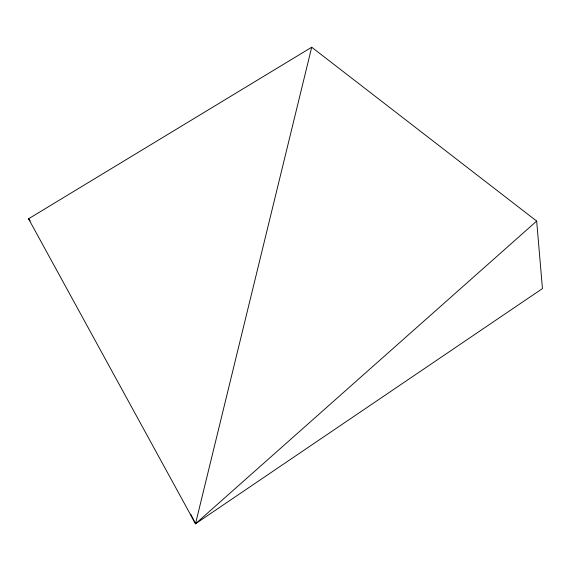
<?xml version="1.0" encoding="UTF-8"?>
<svg xmlns="http://www.w3.org/2000/svg" width="571" height="571" viewBox="0 0 571 571"><rect width="100%" height="100%" fill="white"/><g stroke="black" fill="none" stroke-linecap="round" stroke-linejoin="round"><path stroke-width="0.86" d="M190.714 514.207L195.51 523.771L311.709 47.229L536.669 221.084L542.45 288.576L195.51 523.771L28.55 218.793L311.709 47.229M195.51 523.771L536.669 221.084M28.55 218.793L30.163 220.884"/></g></svg>
